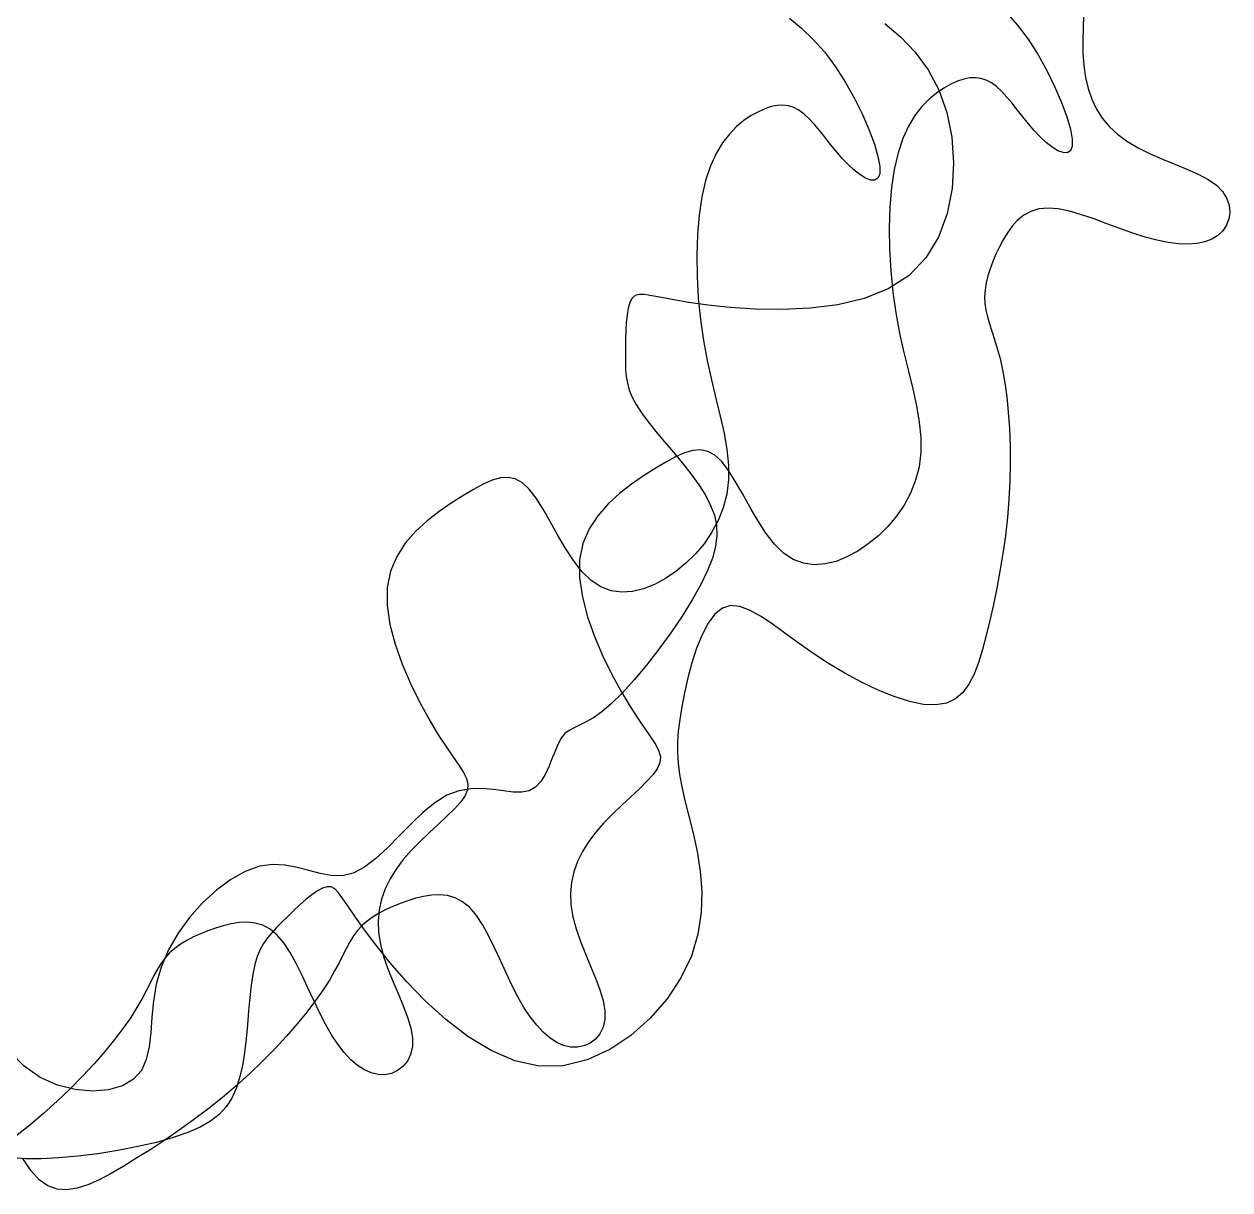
# Model space of a CAD drawing. Extents: x 22.95 to 24.48, y -13.36 to -11.98.
# Drawn here: x 23.822 to 24.482, y -13.339 to -12.701 of the extents above; entities that cross this region are included whole.
import ezdxf

# ---------------------------------------------------------------- set-up
doc = ezdxf.new("R2010")
doc.units = 0
doc.header["$MEASUREMENT"] = 0
doc.layers.get('0').update_dxf_attribs({"linetype": 'CONTINUOUS'})

msp = doc.modelspace()

# ---------------------------------------------------------------- linework, layer by layer
for p, q in [((24.24118, -12.69767), (24.24776, -12.70307)), ((24.35964, -12.69423), (24.36591, -12.70129)), ((24.40226, -12.69627), (24.402, -12.703)), ((24.24776, -12.70307), (24.25426, -12.70927)), ((24.2935, -12.70051), (24.30202, -12.70783)), ((24.36591, -12.70129), (24.37184, -12.70922)), ((24.402, -12.703), (24.40184, -12.70992)), ((24.25426, -12.70927), (24.26053, -12.71633)), ((24.30202, -12.70783), (24.30998, -12.71624)), ((24.37184, -12.70922), (24.37732, -12.71777)), ((24.40184, -12.70992), (24.40191, -12.71686)), ((24.26053, -12.71633), (24.26645, -12.72426)), ((24.30998, -12.71624), (24.31707, -12.72588)), ((24.37732, -12.71777), (24.38228, -12.72662)), ((24.40191, -12.71686), (24.40235, -12.72364)), ((24.26645, -12.72426), (24.27194, -12.73281)), ((24.40235, -12.72364), (24.40326, -12.73012)), ((24.31707, -12.72588), (24.32294, -12.7369)), ((24.33318, -12.73222), (24.32953, -12.73386)), ((24.33663, -12.73106), (24.33318, -12.73222)), ((24.3399, -12.73041), (24.33663, -12.73106)), ((24.34302, -12.73026), (24.3399, -12.73041)), ((24.34602, -12.73065), (24.34302, -12.73026)), ((24.34894, -12.73157), (24.34602, -12.73065)), ((24.3518, -12.73306), (24.34894, -12.73157)), ((24.38228, -12.72662), (24.38662, -12.73543)), ((24.40326, -12.73012), (24.40471, -12.73626)), ((24.27194, -12.73281), (24.27689, -12.74165)), ((24.32167, -12.73868), (24.31764, -12.74201)), ((24.32567, -12.73599), (24.32167, -12.73868)), ((24.32294, -12.7369), (24.32733, -12.74934)), ((24.32953, -12.73386), (24.32567, -12.73599)), ((24.35462, -12.73512), (24.3518, -12.73306)), ((24.35745, -12.73774), (24.35462, -12.73512)), ((24.36029, -12.74083), (24.35745, -12.73774)), ((24.38662, -12.73543), (24.39025, -12.74389)), ((24.40471, -12.73626), (24.40671, -12.74204)), ((24.23451, -12.74544), (24.23124, -12.7461)), ((24.23763, -12.7453), (24.23451, -12.74544)), ((24.24063, -12.74568), (24.23763, -12.7453)), ((24.27689, -12.74165), (24.28123, -12.75046)), ((24.31764, -12.74201), (24.31369, -12.74608)), ((24.36316, -12.74428), (24.36029, -12.74083)), ((24.36607, -12.74796), (24.36316, -12.74428)), ((24.39025, -12.74389), (24.39308, -12.75168)), ((24.40671, -12.74204), (24.40931, -12.74746)), ((24.22028, -12.75103), (24.21628, -12.75371)), ((24.22414, -12.7489), (24.22028, -12.75103)), ((24.22779, -12.74725), (24.22414, -12.7489)), ((24.23124, -12.7461), (24.22779, -12.74725)), ((24.24355, -12.74661), (24.24063, -12.74568)), ((24.24641, -12.74809), (24.24355, -12.74661)), ((24.24923, -12.75015), (24.24641, -12.74809)), ((24.25206, -12.75277), (24.24923, -12.75015)), ((24.28123, -12.75046), (24.28486, -12.75892)), ((24.30991, -12.75097), (24.30642, -12.75677)), ((24.31369, -12.74608), (24.30991, -12.75097)), ((24.32733, -12.74934), (24.33009, -12.76283)), ((24.36904, -12.75175), (24.36607, -12.74796)), ((24.37209, -12.75555), (24.36904, -12.75175)), ((24.39308, -12.75168), (24.39504, -12.75846)), ((24.40931, -12.74746), (24.41253, -12.75251)), ((24.21226, -12.75704), (24.2083, -12.76111)), ((24.21628, -12.75371), (24.21226, -12.75704)), ((24.2549, -12.75587), (24.25206, -12.75277)), ((24.25777, -12.75931), (24.2549, -12.75587)), ((24.30642, -12.75677), (24.3033, -12.76356)), ((24.37522, -12.75923), (24.37209, -12.75555)), ((24.39504, -12.75846), (24.39603, -12.76393)), ((24.41253, -12.75251), (24.41641, -12.75717)), ((24.41641, -12.75717), (24.42097, -12.76143)), ((24.2083, -12.76111), (24.20453, -12.766)), ((24.26068, -12.76299), (24.25777, -12.75931)), ((24.26366, -12.76679), (24.26068, -12.76299)), ((24.28486, -12.75892), (24.2877, -12.76671)), ((24.3033, -12.76356), (24.30067, -12.77145)), ((24.33009, -12.76283), (24.33111, -12.77688)), ((24.37846, -12.76268), (24.37522, -12.75923)), ((24.38179, -12.76576), (24.37846, -12.76268)), ((24.39603, -12.76393), (24.39599, -12.76783)), ((24.42097, -12.76143), (24.42625, -12.76529)), ((24.20103, -12.7718), (24.19792, -12.7786)), ((24.20453, -12.766), (24.20103, -12.7718)), ((24.2667, -12.77058), (24.26366, -12.76679)), ((24.26984, -12.77426), (24.2667, -12.77058)), ((24.2877, -12.76671), (24.28965, -12.7735)), ((24.30067, -12.77145), (24.29861, -12.78046)), ((24.38509, -12.76833), (24.38179, -12.76576)), ((24.38821, -12.77023), (24.38509, -12.76833)), ((24.39101, -12.77129), (24.38821, -12.77023)), ((24.39333, -12.77135), (24.39101, -12.77129)), ((24.39505, -12.77025), (24.39333, -12.77135)), ((24.39599, -12.76783), (24.39505, -12.77025)), ((24.42625, -12.76529), (24.43223, -12.76875)), ((24.43223, -12.76875), (24.43873, -12.77189)), ((24.27307, -12.77771), (24.26984, -12.77426)), ((24.2764, -12.7808), (24.27307, -12.77771)), ((24.28965, -12.7735), (24.29064, -12.77896)), ((24.33111, -12.77688), (24.3303, -12.791)), ((24.43873, -12.77189), (24.44549, -12.7748)), ((24.44549, -12.7748), (24.45228, -12.77757)), ((24.45228, -12.77757), (24.45887, -12.7803)), ((24.19792, -12.7786), (24.19529, -12.78648)), ((24.2797, -12.78337), (24.2764, -12.7808)), ((24.28282, -12.78526), (24.2797, -12.78337)), ((24.2906, -12.78287), (24.28966, -12.78529)), ((24.29064, -12.77896), (24.2906, -12.78287)), ((24.29861, -12.78046), (24.29713, -12.79043)), ((24.45887, -12.7803), (24.46501, -12.78309)), ((24.46501, -12.78309), (24.47046, -12.78602)), ((24.19529, -12.78648), (24.19323, -12.79549)), ((24.28562, -12.78632), (24.28282, -12.78526)), ((24.28795, -12.78638), (24.28562, -12.78632)), ((24.28966, -12.78529), (24.28795, -12.78638)), ((24.29713, -12.79043), (24.2962, -12.80117)), ((24.3303, -12.791), (24.32755, -12.80471)), ((24.47046, -12.78602), (24.47499, -12.78919)), ((24.47499, -12.78919), (24.47841, -12.79266)), ((24.19323, -12.79549), (24.19174, -12.80547)), ((24.47841, -12.79266), (24.48073, -12.79635)), ((24.48073, -12.79635), (24.48204, -12.80014)), ((24.2962, -12.80117), (24.29581, -12.81247)), ((24.32755, -12.80471), (24.32277, -12.81753)), ((24.37339, -12.80351), (24.36954, -12.80561)), ((24.37779, -12.80215), (24.37339, -12.80351)), ((24.38279, -12.80167), (24.37779, -12.80215)), ((24.38842, -12.80213), (24.38279, -12.80167)), ((24.39459, -12.80341), (24.38842, -12.80213)), ((24.40117, -12.8053), (24.39459, -12.80341)), ((24.4824, -12.80392), (24.48189, -12.80758)), ((24.48204, -12.80014), (24.4824, -12.80392)), ((24.19174, -12.80547), (24.19081, -12.81621)), ((24.36616, -12.80833), (24.3632, -12.81155)), ((24.36954, -12.80561), (24.36616, -12.80833)), ((24.40805, -12.80763), (24.40117, -12.8053)), ((24.41509, -12.81022), (24.40805, -12.80763)), ((24.42217, -12.81286), (24.41509, -12.81022)), ((24.48058, -12.811), (24.47855, -12.81407)), ((24.48189, -12.80758), (24.48058, -12.811)), ((24.19081, -12.81621), (24.19042, -12.82751)), ((24.29581, -12.81247), (24.29596, -12.82413)), ((24.32277, -12.81753), (24.31583, -12.82896)), ((24.36059, -12.81515), (24.35827, -12.819)), ((24.3632, -12.81155), (24.36059, -12.81515)), ((24.42917, -12.81538), (24.42217, -12.81286)), ((24.43596, -12.81759), (24.42917, -12.81538)), ((24.44244, -12.81933), (24.43596, -12.81759)), ((24.47586, -12.81667), (24.47258, -12.81871)), ((24.47855, -12.81407), (24.47586, -12.81667)), ((24.29596, -12.82413), (24.29662, -12.83592)), ((24.35618, -12.82297), (24.35427, -12.82695)), ((24.35827, -12.819), (24.35618, -12.82297)), ((24.44855, -12.82056), (24.44244, -12.81933)), ((24.45427, -12.82127), (24.44855, -12.82056)), ((24.45956, -12.82145), (24.45427, -12.82127)), ((24.4644, -12.82109), (24.45956, -12.82145)), ((24.46875, -12.82018), (24.4644, -12.82109)), ((24.47258, -12.81871), (24.46875, -12.82018)), ((24.19042, -12.82751), (24.19057, -12.83916)), ((24.31583, -12.82896), (24.30666, -12.83852)), ((24.35255, -12.83093), (24.35107, -12.83489)), ((24.35427, -12.82695), (24.35255, -12.83093)), ((24.29662, -12.83592), (24.29778, -12.84766)), ((24.35107, -12.83489), (24.34985, -12.83882)), ((24.19057, -12.83916), (24.19123, -12.85096)), ((24.30666, -12.83852), (24.29524, -12.84586)), ((24.34891, -12.8427), (24.3483, -12.84653)), ((24.34985, -12.83882), (24.34891, -12.8427)), ((24.15507, -12.85107), (24.15383, -12.85339)), ((24.1567, -12.84964), (24.15507, -12.85107)), ((24.15889, -12.84901), (24.1567, -12.84964)), ((24.16188, -12.84906), (24.15889, -12.84901)), ((24.16588, -12.84966), (24.16188, -12.84906)), ((24.17111, -12.85066), (24.16588, -12.84966)), ((24.1778, -12.85195), (24.17111, -12.85066)), ((24.19123, -12.85096), (24.19239, -12.8627)), ((24.29524, -12.84586), (24.28203, -12.85113)), ((24.29778, -12.84766), (24.29942, -12.85914)), ((24.3483, -12.84653), (24.34805, -12.8503)), ((24.34805, -12.8503), (24.34817, -12.854)), ((24.1529, -12.8565), (24.15223, -12.86022)), ((24.15383, -12.85339), (24.1529, -12.8565)), ((24.18616, -12.85338), (24.1778, -12.85195)), ((24.19641, -12.85483), (24.18616, -12.85338)), ((24.20865, -12.85614), (24.19641, -12.85483)), ((24.22245, -12.85705), (24.20865, -12.85614)), ((24.23724, -12.85728), (24.22245, -12.85705)), ((24.25247, -12.85656), (24.23724, -12.85728)), ((24.26759, -12.8546), (24.25247, -12.85656)), ((24.28203, -12.85113), (24.26759, -12.8546)), ((24.34817, -12.854), (24.3487, -12.85763)), ((24.3487, -12.85763), (24.34957, -12.8613)), ((24.15223, -12.86022), (24.15178, -12.8644)), ((24.19239, -12.8627), (24.19403, -12.87417)), ((24.29942, -12.85914), (24.3015, -12.87018)), ((24.34957, -12.8613), (24.35071, -12.86511)), ((24.15151, -12.86887), (24.15137, -12.87348)), ((24.15178, -12.8644), (24.15151, -12.86887)), ((24.3015, -12.87018), (24.30387, -12.88077)), ((24.35071, -12.86511), (24.35204, -12.86918)), ((24.35204, -12.86918), (24.3535, -12.87362)), ((24.15137, -12.87348), (24.15132, -12.87805)), ((24.19403, -12.87417), (24.19612, -12.88521)), ((24.3535, -12.87362), (24.35501, -12.87855)), ((24.15132, -12.87805), (24.15131, -12.88243)), ((24.15131, -12.88243), (24.15133, -12.88651)), ((24.30387, -12.88077), (24.30632, -12.89092)), ((24.35501, -12.87855), (24.3565, -12.88409)), ((24.3565, -12.88409), (24.3579, -12.89034)), ((24.15133, -12.88651), (24.15145, -12.89033)), ((24.15145, -12.89033), (24.15178, -12.89401)), ((24.19612, -12.88521), (24.19848, -12.8958)), ((24.3579, -12.89034), (24.35914, -12.89738)), ((24.15178, -12.89401), (24.15241, -12.89765)), ((24.19848, -12.8958), (24.20093, -12.90595)), ((24.30632, -12.89092), (24.30867, -12.90064)), ((24.15241, -12.89765), (24.15346, -12.90134)), ((24.15346, -12.90134), (24.15501, -12.90519)), ((24.30867, -12.90064), (24.31073, -12.90995)), ((24.35914, -12.89738), (24.36019, -12.90516)), ((24.15501, -12.90519), (24.15719, -12.90931)), ((24.15719, -12.90931), (24.16008, -12.9138)), ((24.20093, -12.90595), (24.20328, -12.91567)), ((24.31073, -12.90995), (24.3123, -12.91886)), ((24.36019, -12.90516), (24.36103, -12.91355)), ((24.16008, -12.9138), (24.16375, -12.91873)), ((24.20328, -12.91567), (24.20534, -12.92498)), ((24.36103, -12.91355), (24.36164, -12.92247)), ((24.16375, -12.91873), (24.16803, -12.92403)), ((24.3123, -12.91886), (24.31319, -12.92739)), ((24.36164, -12.92247), (24.36201, -12.9318)), ((24.16803, -12.92403), (24.17272, -12.92963)), ((24.17272, -12.92963), (24.17762, -12.93544)), ((24.20534, -12.92498), (24.20691, -12.93389)), ((24.31319, -12.92739), (24.31322, -12.93556)), ((24.17762, -12.93544), (24.18252, -12.94137)), ((24.18372, -12.93576), (24.17884, -12.93793)), ((24.18823, -12.93446), (24.18372, -12.93576)), ((24.19245, -12.93416), (24.18823, -12.93446)), ((24.19644, -12.93499), (24.19245, -12.93416)), ((24.20029, -12.93708), (24.19644, -12.93499)), ((24.20691, -12.93389), (24.20781, -12.94243)), ((24.31322, -12.93556), (24.31224, -12.94336)), ((24.36201, -12.9318), (24.3621, -12.94145)), ((24.17352, -12.94082), (24.16768, -12.94433)), ((24.17884, -12.93793), (24.17352, -12.94082)), ((24.18252, -12.94137), (24.18721, -12.94732)), ((24.20407, -12.94057), (24.20029, -12.93708)), ((24.20784, -12.9455), (24.20407, -12.94057)), ((24.20781, -12.94243), (24.20783, -12.95059)), ((24.31224, -12.94336), (24.3103, -12.95079)), ((24.3621, -12.94145), (24.3619, -12.9513)), ((24.08284, -12.94949), (24.07833, -12.95079)), ((24.08706, -12.94919), (24.08284, -12.94949)), ((24.09105, -12.95002), (24.08706, -12.94919)), ((24.0949, -12.95211), (24.09105, -12.95002)), ((24.16133, -12.94833), (24.15469, -12.95286)), ((24.16768, -12.94433), (24.16133, -12.94833)), ((24.18721, -12.94732), (24.1915, -12.95322)), ((24.21165, -12.95157), (24.20784, -12.9455)), ((24.06813, -12.95586), (24.0623, -12.95936)), ((24.07345, -12.95296), (24.06813, -12.95586)), ((24.07833, -12.95079), (24.07345, -12.95296)), ((24.09868, -12.9556), (24.0949, -12.95211)), ((24.10245, -12.96053), (24.09868, -12.9556)), ((24.15469, -12.95286), (24.14808, -12.95798)), ((24.1915, -12.95322), (24.19516, -12.95897)), ((24.20783, -12.95059), (24.20685, -12.9584)), ((24.21556, -12.95841), (24.21165, -12.95157)), ((24.3103, -12.95079), (24.30751, -12.9578)), ((24.3619, -12.9513), (24.36139, -12.96125)), ((24.05594, -12.96336), (24.0493, -12.96789)), ((24.0623, -12.95936), (24.05594, -12.96336)), ((24.10627, -12.9666), (24.10245, -12.96053)), ((24.14808, -12.95798), (24.14181, -12.96374)), ((24.19516, -12.95897), (24.19803, -12.96452)), ((24.20685, -12.9584), (24.20491, -12.96582)), ((24.21959, -12.96562), (24.21556, -12.95841)), ((24.30751, -12.9578), (24.30397, -12.96437)), ((24.36139, -12.96125), (24.36056, -12.97122)), ((24.0493, -12.96789), (24.04269, -12.97301)), ((24.11017, -12.97344), (24.10627, -12.9666)), ((24.14181, -12.96374), (24.13618, -12.97021)), ((24.19803, -12.96452), (24.20005, -12.96996)), ((24.20005, -12.96996), (24.2012, -12.97544)), ((24.20491, -12.96582), (24.20212, -12.97283)), ((24.22381, -12.97284), (24.21959, -12.96562)), ((24.30397, -12.96437), (24.29978, -12.97047)), ((24.04269, -12.97301), (24.03642, -12.97878)), ((24.11421, -12.98066), (24.11017, -12.97344)), ((24.13618, -12.97021), (24.13152, -12.97745)), ((24.20212, -12.97283), (24.19858, -12.9794)), ((24.2012, -12.97544), (24.20143, -12.98108)), ((24.22824, -12.97968), (24.22381, -12.97284)), ((24.29505, -12.97608), (24.28988, -12.98115)), ((24.29978, -12.97047), (24.29505, -12.97608)), ((24.36056, -12.97122), (24.35944, -12.98112)), ((24.03642, -12.97878), (24.0308, -12.98525)), ((24.11842, -12.98787), (24.11421, -12.98066)), ((24.13152, -12.97745), (24.12811, -12.9855)), ((24.19858, -12.9794), (24.19439, -12.98551)), ((24.20143, -12.98108), (24.20072, -12.98701)), ((24.23294, -12.98575), (24.22824, -12.97968)), ((24.28988, -12.98115), (24.28436, -12.98567)), ((24.35944, -12.98112), (24.35807, -12.9909)), ((24.0308, -12.98525), (24.02613, -12.99248)), ((24.12285, -12.99471), (24.11842, -12.98787)), ((24.12811, -12.9855), (24.12628, -12.99444)), ((24.19439, -12.98551), (24.18966, -12.99111)), ((24.20072, -12.98701), (24.19904, -12.99337)), ((24.23794, -12.99068), (24.23294, -12.98575)), ((24.27861, -12.98958), (24.2727, -12.99279)), ((24.28436, -12.98567), (24.27861, -12.98958)), ((24.02613, -12.99248), (24.02272, -13.00053)), ((24.12755, -13.00078), (24.12285, -12.99471)), ((24.12628, -12.99444), (24.12623, -13.00425)), ((24.18449, -12.99618), (24.17898, -13.0007)), ((24.18966, -12.99111), (24.18449, -12.99618)), ((24.19904, -12.99337), (24.19636, -13.00029)), ((24.24328, -12.99416), (24.23794, -12.99068)), ((24.2489, -12.99624), (24.24328, -12.99416)), ((24.25473, -12.99702), (24.2489, -12.99624)), ((24.2667, -12.99518), (24.26068, -12.99663)), ((24.2727, -12.99279), (24.2667, -12.99518)), ((24.35807, -12.9909), (24.35649, -13.00048)), ((24.02272, -13.00053), (24.02089, -13.00947)), ((24.13255, -13.00571), (24.12755, -13.00078)), ((24.17898, -13.0007), (24.17322, -13.00461)), ((24.19636, -13.00029), (24.19266, -13.0079)), ((24.26068, -12.99663), (24.25473, -12.99702)), ((24.35649, -13.00048), (24.35474, -13.00983)), ((24.02089, -13.00947), (24.02084, -13.01929)), ((24.12623, -13.00425), (24.12777, -13.01472)), ((24.13789, -13.0092), (24.13255, -13.00571)), ((24.14351, -13.01127), (24.13789, -13.0092)), ((24.16731, -13.00783), (24.16131, -13.01021)), ((24.17322, -13.00461), (24.16731, -13.00783)), ((24.19266, -13.0079), (24.18794, -13.01626)), ((24.12777, -13.01472), (24.1306, -13.02553)), ((24.14934, -13.01205), (24.14351, -13.01127)), ((24.15529, -13.01166), (24.14934, -13.01205)), ((24.16131, -13.01021), (24.15529, -13.01166)), ((24.35474, -13.00983), (24.35287, -13.01885)), ((24.02084, -13.01929), (24.02238, -13.02975)), ((24.18794, -13.01626), (24.18238, -13.02515)), ((24.20444, -13.02077), (24.20032, -13.02407)), ((24.20897, -13.01943), (24.20444, -13.02077)), ((24.21394, -13.0199), (24.20897, -13.01943)), ((24.21937, -13.02191), (24.21394, -13.0199)), ((24.22527, -13.02518), (24.21937, -13.02191)), ((24.35287, -13.01885), (24.35092, -13.02751)), ((24.1306, -13.02553), (24.13444, -13.0364)), ((24.18238, -13.02515), (24.17621, -13.03427)), ((24.19661, -13.0291), (24.19329, -13.03547)), ((24.20032, -13.02407), (24.19661, -13.0291)), ((24.23167, -13.02945), (24.22527, -13.02518)), ((24.35092, -13.02751), (24.34892, -13.03573)), ((24.02238, -13.02975), (24.02522, -13.04056)), ((24.17621, -13.03427), (24.16964, -13.04334)), ((24.19329, -13.03547), (24.19035, -13.04283)), ((24.23859, -13.03445), (24.23167, -13.02945)), ((24.24604, -13.03991), (24.23859, -13.03445)), ((24.34892, -13.03573), (24.3469, -13.04344)), ((24.02522, -13.04056), (24.02905, -13.05144)), ((24.13444, -13.0364), (24.13897, -13.04704)), ((24.25406, -13.04555), (24.24604, -13.03991)), ((24.13897, -13.04704), (24.14392, -13.05715)), ((24.16964, -13.04334), (24.16289, -13.05205)), ((24.19035, -13.04283), (24.18779, -13.05081)), ((24.26263, -13.05113), (24.25406, -13.04555)), ((24.3469, -13.04344), (24.34474, -13.05054)), ((24.02905, -13.05144), (24.03359, -13.06208)), ((24.16289, -13.05205), (24.15619, -13.06012)), ((24.18779, -13.05081), (24.18559, -13.05905)), ((24.27156, -13.05645), (24.26263, -13.05113)), ((24.34474, -13.05054), (24.34232, -13.05691)), ((24.03359, -13.06208), (24.03854, -13.07219)), ((24.14392, -13.05715), (24.14899, -13.06644)), ((24.15619, -13.06012), (24.14975, -13.06725)), ((24.18559, -13.05905), (24.18374, -13.06719)), ((24.28067, -13.06136), (24.27156, -13.05645)), ((24.28973, -13.06569), (24.28067, -13.06136)), ((24.33949, -13.06244), (24.33611, -13.06702)), ((24.34232, -13.05691), (24.33949, -13.06244)), ((24.14975, -13.06725), (24.1438, -13.07314)), ((24.14899, -13.06644), (24.15388, -13.07461)), ((24.18374, -13.06719), (24.18224, -13.07486)), ((24.29854, -13.06927), (24.28973, -13.06569)), ((24.33611, -13.06702), (24.33207, -13.07052)), ((24.03854, -13.07219), (24.0436, -13.08147)), ((24.1438, -13.07314), (24.1385, -13.0776)), ((24.15388, -13.07461), (24.15834, -13.08146)), ((24.18224, -13.07486), (24.18107, -13.0818)), ((24.3069, -13.07194), (24.29854, -13.06927)), ((24.31459, -13.07353), (24.3069, -13.07194)), ((24.32142, -13.07387), (24.31459, -13.07353)), ((24.32721, -13.07284), (24.32142, -13.07387)), ((24.33207, -13.07052), (24.32721, -13.07284)), ((24.0436, -13.08147), (24.0485, -13.08965)), ((24.13385, -13.08084), (24.12979, -13.08317)), ((24.1385, -13.0776), (24.13385, -13.08084)), ((24.15834, -13.08146), (24.16223, -13.08712)), ((24.18107, -13.0818), (24.18026, -13.08813)), ((24.12054, -13.08778), (24.11824, -13.08955)), ((24.1232, -13.08633), (24.12054, -13.08778)), ((24.12626, -13.0849), (24.1232, -13.08633)), ((24.12979, -13.08317), (24.12626, -13.0849)), ((24.16223, -13.08712), (24.16548, -13.09181)), ((24.18026, -13.08813), (24.17982, -13.09409)), ((24.0485, -13.08965), (24.05295, -13.09649)), ((24.11446, -13.0952), (24.11279, -13.09911)), ((24.11624, -13.09196), (24.11446, -13.0952)), ((24.11824, -13.08955), (24.11624, -13.09196)), ((24.16548, -13.09181), (24.168, -13.09575)), ((24.17982, -13.09409), (24.17978, -13.0999)), ((24.05295, -13.09649), (24.05685, -13.10215)), ((24.11279, -13.09911), (24.11113, -13.1034)), ((24.168, -13.09575), (24.16969, -13.09917)), ((24.16969, -13.09917), (24.17047, -13.10227)), ((24.17978, -13.0999), (24.18015, -13.1058)), ((24.05685, -13.10215), (24.0601, -13.10684)), ((24.0601, -13.10684), (24.06261, -13.11079)), ((24.10935, -13.1078), (24.10733, -13.11201)), ((24.11113, -13.1034), (24.10935, -13.1078)), ((24.16894, -13.10844), (24.16651, -13.1119)), ((24.17025, -13.10529), (24.16894, -13.10844)), ((24.17047, -13.10227), (24.17025, -13.10529)), ((24.18015, -13.1058), (24.18096, -13.11201)), ((24.06261, -13.11079), (24.0643, -13.1142)), ((24.0643, -13.1142), (24.06508, -13.1173)), ((24.10733, -13.11201), (24.10496, -13.11577)), ((24.16651, -13.1119), (24.16312, -13.11568)), ((24.18096, -13.11201), (24.18223, -13.11876)), ((24.06016, -13.12085), (24.0536, -13.12332)), ((24.06664, -13.11975), (24.06016, -13.12085)), ((24.06486, -13.12032), (24.06355, -13.12347)), ((24.06508, -13.1173), (24.06486, -13.12032)), ((24.07293, -13.11966), (24.06664, -13.11975)), ((24.07897, -13.12019), (24.07293, -13.11966)), ((24.08465, -13.12094), (24.07897, -13.12019)), ((24.08989, -13.12156), (24.08465, -13.12094)), ((24.0946, -13.12164), (24.08989, -13.12156)), ((24.0987, -13.12081), (24.0946, -13.12164)), ((24.10212, -13.1188), (24.0987, -13.12081)), ((24.10496, -13.11577), (24.10212, -13.1188)), ((24.15899, -13.11976), (24.15435, -13.1241)), ((24.16312, -13.11568), (24.15899, -13.11976)), ((24.18223, -13.11876), (24.18397, -13.12627)), ((24.04703, -13.12742), (24.04047, -13.13281)), ((24.0536, -13.12332), (24.04703, -13.12742)), ((24.06112, -13.12693), (24.05773, -13.13071)), ((24.06355, -13.12347), (24.06112, -13.12693)), ((24.15435, -13.1241), (24.14942, -13.12867)), ((24.18397, -13.12627), (24.18615, -13.13473)), ((24.04047, -13.13281), (24.03394, -13.13902)), ((24.0536, -13.13479), (24.04897, -13.13913)), ((24.05773, -13.13071), (24.0536, -13.13479)), ((24.14441, -13.13345), (24.13956, -13.13841)), ((24.14942, -13.12867), (24.14441, -13.13345)), ((24.18615, -13.13473), (24.1885, -13.14406)), ((24.03394, -13.13902), (24.02745, -13.14559)), ((24.04897, -13.13913), (24.04403, -13.1437)), ((24.13956, -13.13841), (24.13506, -13.14351)), ((24.02745, -13.14559), (24.02102, -13.15204)), ((24.04403, -13.1437), (24.03903, -13.14849)), ((24.13506, -13.14351), (24.13113, -13.14874)), ((24.1885, -13.14406), (24.19068, -13.15413)), ((24.02102, -13.15204), (24.01467, -13.1579)), ((24.03417, -13.15344), (24.02968, -13.15855)), ((24.03903, -13.14849), (24.03417, -13.15344)), ((24.12781, -13.1541), (24.12514, -13.15961)), ((24.13113, -13.14874), (24.12781, -13.1541)), ((24.19068, -13.15413), (24.19236, -13.16483)), ((23.95817, -13.16119), (23.95087, -13.16222)), ((23.96507, -13.16157), (23.95817, -13.16119)), ((24.01467, -13.1579), (24.0084, -13.16271)), ((24.02968, -13.15855), (24.02574, -13.16378)), ((24.12514, -13.15961), (24.12315, -13.16528)), ((23.94316, -13.165), (23.93523, -13.16943)), ((23.95087, -13.16222), (23.94316, -13.165)), ((23.97164, -13.16285), (23.96507, -13.16157)), ((23.97797, -13.16457), (23.97164, -13.16285)), ((23.98411, -13.16622), (23.97797, -13.16457)), ((23.99016, -13.16733), (23.98411, -13.16622)), ((23.99618, -13.16741), (23.99016, -13.16733)), ((24.00224, -13.16598), (23.99618, -13.16741)), ((24.0084, -13.16271), (24.00224, -13.16598)), ((24.02574, -13.16378), (24.02242, -13.16914)), ((24.12315, -13.16528), (24.12186, -13.17113)), ((24.19236, -13.16483), (24.19321, -13.17603)), ((23.93523, -13.16943), (23.92733, -13.17527)), ((23.9855, -13.17417), (23.98264, -13.17571)), ((23.98802, -13.1734), (23.9855, -13.17417)), ((23.99018, -13.17354), (23.98802, -13.1734)), ((23.99218, -13.17465), (23.99018, -13.17354)), ((23.99425, -13.1768), (23.99218, -13.17465)), ((24.01975, -13.17464), (24.01776, -13.18031)), ((24.02242, -13.16914), (24.01975, -13.17464)), ((24.12186, -13.17113), (24.1213, -13.17716)), ((23.92733, -13.17527), (23.91971, -13.18229)), ((23.97627, -13.1805), (23.97291, -13.18347)), ((23.97954, -13.17787), (23.97627, -13.1805)), ((23.98264, -13.17571), (23.97954, -13.17787)), ((23.99666, -13.18005), (23.99425, -13.1768)), ((23.99965, -13.18446), (23.99666, -13.18005)), ((24.01776, -13.18031), (24.01647, -13.18616)), ((24.03219, -13.1811), (24.02801, -13.18257)), ((24.03647, -13.17977), (24.03219, -13.1811)), ((24.04083, -13.17869), (24.03647, -13.17977)), ((24.04522, -13.17799), (24.04083, -13.17869)), ((24.04959, -13.17781), (24.04522, -13.17799)), ((24.05391, -13.17827), (24.04959, -13.17781)), ((24.05812, -13.17951), (24.05391, -13.17827)), ((24.06219, -13.18166), (24.05812, -13.17951)), ((24.1213, -13.17716), (24.12151, -13.1834)), ((24.19321, -13.17603), (24.1929, -13.1876)), ((23.91971, -13.18229), (23.91262, -13.19025)), ((23.96956, -13.18663), (23.96629, -13.18983)), ((23.97291, -13.18347), (23.96956, -13.18663)), ((24.00347, -13.1901), (23.99965, -13.18446)), ((24.0165, -13.18783), (24.0131, -13.18992)), ((24.01647, -13.18616), (24.01591, -13.1922)), ((24.02014, -13.18592), (24.0165, -13.18783)), ((24.02399, -13.18417), (24.02014, -13.18592)), ((24.02801, -13.18257), (24.02399, -13.18417)), ((24.06606, -13.18485), (24.06219, -13.18166)), ((24.06971, -13.18916), (24.06606, -13.18485)), ((24.12151, -13.1834), (24.12252, -13.18987)), ((24.1929, -13.1876), (24.19109, -13.19942)), ((23.91262, -13.19025), (23.9063, -13.19891)), ((23.93544, -13.19372), (23.93108, -13.1948)), ((23.93983, -13.19302), (23.93544, -13.19372)), ((23.9442, -13.19284), (23.93983, -13.19302)), ((23.94852, -13.1933), (23.9442, -13.19284)), ((23.95273, -13.19454), (23.94852, -13.1933)), ((23.96318, -13.19292), (23.96031, -13.19582)), ((23.96629, -13.18983), (23.96318, -13.19292)), ((24.00836, -13.19702), (24.00347, -13.1901)), ((24.00995, -13.1922), (24.00711, -13.19468)), ((24.0131, -13.18992), (24.00995, -13.1922)), ((24.01591, -13.1922), (24.01613, -13.19844)), ((24.07318, -13.19443), (24.06971, -13.18916)), ((24.07649, -13.20042), (24.07318, -13.19443)), ((24.12252, -13.18987), (24.1243, -13.19654)), ((23.9063, -13.19891), (23.90102, -13.20805)), ((23.91476, -13.20095), (23.91111, -13.20286)), ((23.9186, -13.1992), (23.91476, -13.20095)), ((23.92263, -13.1976), (23.9186, -13.1992)), ((23.9268, -13.19613), (23.92263, -13.1976)), ((23.93108, -13.1948), (23.9268, -13.19613)), ((23.9568, -13.19669), (23.95273, -13.19454)), ((23.95769, -13.19861), (23.95532, -13.20144)), ((23.96067, -13.19989), (23.9568, -13.19669)), ((23.96031, -13.19582), (23.95769, -13.19861)), ((23.96433, -13.2042), (23.96067, -13.19989)), ((24.00239, -13.20032), (24.00041, -13.20353)), ((24.00458, -13.19738), (24.00239, -13.20032)), ((24.00711, -13.19468), (24.00458, -13.19738)), ((24.01459, -13.2053), (24.00836, -13.19702)), ((24.01613, -13.19844), (24.01713, -13.2049)), ((24.0797, -13.20693), (24.07649, -13.20042)), ((24.1243, -13.19654), (24.12667, -13.20335)), ((24.19109, -13.19942), (24.18745, -13.21137)), ((23.90457, -13.20723), (23.90172, -13.20971)), ((23.90771, -13.20495), (23.90457, -13.20723)), ((23.91111, -13.20286), (23.90771, -13.20495)), ((23.9532, -13.20446), (23.95133, -13.20781)), ((23.95532, -13.20144), (23.9532, -13.20446)), ((23.96779, -13.20946), (23.96433, -13.2042)), ((23.99852, -13.20703), (23.99659, -13.21085)), ((24.00041, -13.20353), (23.99852, -13.20703)), ((24.02232, -13.21487), (24.01459, -13.2053)), ((24.01713, -13.2049), (24.01891, -13.21158)), ((24.08286, -13.21374), (24.0797, -13.20693)), ((24.12667, -13.20335), (24.1294, -13.21019)), ((23.8992, -13.21242), (23.897, -13.21536)), ((23.90102, -13.20805), (23.89701, -13.21742)), ((23.90172, -13.20971), (23.8992, -13.21242)), ((23.94971, -13.21163), (23.94833, -13.21608)), ((23.95133, -13.20781), (23.94971, -13.21163)), ((23.9711, -13.21546), (23.96779, -13.20946)), ((23.99659, -13.21085), (23.99448, -13.21502)), ((24.01891, -13.21158), (24.02129, -13.21839)), ((24.086, -13.22062), (24.08286, -13.21374)), ((24.1294, -13.21019), (24.13224, -13.21696)), ((24.18745, -13.21137), (24.18175, -13.22328)), ((23.89502, -13.21856), (23.89313, -13.22206)), ((23.89701, -13.21742), (23.89441, -13.2268)), ((23.897, -13.21536), (23.89502, -13.21856)), ((23.94833, -13.21608), (23.94721, -13.2213)), ((23.97432, -13.22197), (23.9711, -13.21546)), ((23.99206, -13.21958), (23.9892, -13.22455)), ((23.99448, -13.21502), (23.99206, -13.21958)), ((24.02129, -13.21839), (24.02401, -13.22522)), ((24.03143, -13.22527), (24.02232, -13.21487)), ((24.08917, -13.22735), (24.086, -13.22062)), ((24.13224, -13.21696), (24.13497, -13.22355)), ((23.8912, -13.22588), (23.88909, -13.23006)), ((23.89313, -13.22206), (23.8912, -13.22588)), ((23.89441, -13.2268), (23.8929, -13.23602)), ((23.94632, -13.22738), (23.94559, -13.23416)), ((23.94721, -13.2213), (23.94632, -13.22738)), ((23.97747, -13.22877), (23.97432, -13.22197)), ((23.9892, -13.22455), (23.98576, -13.22995)), ((24.02401, -13.22522), (24.02685, -13.23199)), ((24.04173, -13.2359), (24.03143, -13.22527)), ((24.09241, -13.23371), (24.08917, -13.22735)), ((24.13497, -13.22355), (24.13734, -13.22986)), ((24.18175, -13.22328), (24.17417, -13.23477)), ((23.88909, -13.23006), (23.88667, -13.23461)), ((23.98061, -13.23565), (23.97747, -13.22877)), ((23.98576, -13.22995), (23.98166, -13.23581)), ((24.02685, -13.23199), (24.02958, -13.23858)), ((24.09576, -13.23952), (24.09241, -13.23371)), ((24.13734, -13.22986), (24.13912, -13.23578)), ((23.88381, -13.23958), (23.88038, -13.24499)), ((23.88667, -13.23461), (23.88381, -13.23958)), ((23.8929, -13.23602), (23.89203, -13.24492)), ((23.94559, -13.23416), (23.94495, -13.24144)), ((23.98166, -13.23581), (23.9769, -13.24205)), ((23.98378, -13.24238), (23.98061, -13.23565)), ((24.02958, -13.23858), (24.03195, -13.24489)), ((24.05301, -13.24616), (24.04173, -13.2359)), ((24.09921, -13.24471), (24.09576, -13.23952)), ((24.13912, -13.23578), (24.14008, -13.24123)), ((24.17417, -13.23477), (24.16496, -13.24542)), ((23.88038, -13.24499), (23.87627, -13.25084)), ((23.89203, -13.24492), (23.89137, -13.25333)), ((23.94495, -13.24144), (23.9443, -13.24901)), ((23.9769, -13.24205), (23.97156, -13.24858)), ((23.98702, -13.24875), (23.98378, -13.24238)), ((24.03195, -13.24489), (24.03373, -13.25082)), ((24.06509, -13.25546), (24.05301, -13.24616)), ((24.10275, -13.24926), (24.09921, -13.24471)), ((24.14005, -13.2461), (24.13908, -13.25035)), ((24.14008, -13.24123), (24.14005, -13.2461)), ((24.16496, -13.24542), (24.1544, -13.25484)), ((23.87627, -13.25084), (23.87152, -13.25708)), ((23.89137, -13.25333), (23.89047, -13.2611)), ((23.9443, -13.24901), (23.94358, -13.25666)), ((23.97156, -13.24858), (23.96569, -13.25532)), ((23.99037, -13.25455), (23.98702, -13.24875)), ((24.03373, -13.25082), (24.03469, -13.25626)), ((24.10636, -13.25313), (24.10275, -13.24926)), ((24.11004, -13.2563), (24.10636, -13.25313)), ((24.13733, -13.25396), (24.13491, -13.25689)), ((24.13908, -13.25035), (24.13733, -13.25396)), ((23.87152, -13.25708), (23.86617, -13.26362)), ((23.94358, -13.25666), (23.94269, -13.26419)), ((23.96569, -13.25532), (23.95935, -13.26218)), ((23.99382, -13.25975), (23.99037, -13.25455)), ((23.99736, -13.26429), (23.99382, -13.25975)), ((24.03469, -13.25626), (24.03466, -13.26113)), ((24.07775, -13.26322), (24.06509, -13.25546)), ((24.11376, -13.25873), (24.11004, -13.2563)), ((24.1175, -13.2604), (24.11376, -13.25873)), ((24.12126, -13.26127), (24.1175, -13.2604)), ((24.13196, -13.25911), (24.12861, -13.26061)), ((24.13491, -13.25689), (24.13196, -13.25911)), ((24.1544, -13.25484), (24.14276, -13.26259)), ((23.82206, -13.27179), (23.81432, -13.26384)), ((23.86617, -13.26362), (23.8603, -13.27036)), ((23.89047, -13.2611), (23.8889, -13.26805)), ((23.94269, -13.26419), (23.94155, -13.27139)), ((23.95935, -13.26218), (23.9526, -13.26906)), ((24.00098, -13.26816), (23.99736, -13.26429)), ((24.03369, -13.26538), (24.03194, -13.26899)), ((24.03466, -13.26113), (24.03369, -13.26538)), ((24.09082, -13.26883), (24.07775, -13.26322)), ((24.12501, -13.26134), (24.12126, -13.26127)), ((24.12861, -13.26061), (24.12501, -13.26134)), ((24.14276, -13.26259), (24.13031, -13.26826)), ((23.83088, -13.27784), (23.82206, -13.27179)), ((23.8603, -13.27036), (23.85396, -13.27721)), ((23.8889, -13.26805), (23.88622, -13.27404)), ((23.94155, -13.27139), (23.94007, -13.27804)), ((23.9526, -13.26906), (23.94549, -13.27589)), ((24.00465, -13.27133), (24.00098, -13.26816)), ((24.00837, -13.27376), (24.00465, -13.27133)), ((24.01211, -13.27543), (24.00837, -13.27376)), ((24.02952, -13.27192), (24.02657, -13.27415)), ((24.03194, -13.26899), (24.02952, -13.27192)), ((24.10408, -13.27172), (24.09082, -13.26883)), ((24.11733, -13.27144), (24.10408, -13.27172)), ((24.13031, -13.26826), (24.11733, -13.27144)), ((23.84035, -13.28206), (23.83088, -13.27784)), ((23.85396, -13.27721), (23.84721, -13.2841)), ((23.88197, -13.27889), (23.87588, -13.28247)), ((23.88622, -13.27404), (23.88197, -13.27889)), ((23.94549, -13.27589), (23.93809, -13.28257)), ((23.94007, -13.27804), (23.93818, -13.284)), ((24.01588, -13.27631), (24.01211, -13.27543)), ((24.01962, -13.27637), (24.01588, -13.27631)), ((24.02323, -13.27564), (24.01962, -13.27637)), ((24.02657, -13.27415), (24.02323, -13.27564)), ((23.84721, -13.2841), (23.8401, -13.29092)), ((23.85003, -13.28454), (23.84035, -13.28206)), ((23.85947, -13.28538), (23.85003, -13.28454)), ((23.86823, -13.28466), (23.85947, -13.28538)), ((23.87588, -13.28247), (23.86823, -13.28466)), ((23.93809, -13.28257), (23.93046, -13.28903)), ((23.93818, -13.284), (23.93576, -13.28928)), ((23.8401, -13.29092), (23.8327, -13.2976)), ((23.93046, -13.28903), (23.92266, -13.29523)), ((23.93576, -13.28928), (23.93269, -13.29396)), ((23.8327, -13.2976), (23.82507, -13.30406)), ((23.92266, -13.29523), (23.91478, -13.30118)), ((23.92887, -13.29811), (23.92417, -13.3018)), ((23.93269, -13.29396), (23.92887, -13.29811)), ((23.82507, -13.30406), (23.81727, -13.31027)), ((23.91478, -13.30118), (23.90688, -13.30684)), ((23.91849, -13.30511), (23.9117, -13.30811)), ((23.92417, -13.3018), (23.91849, -13.30511)), ((23.89904, -13.31221), (23.89133, -13.31727)), ((23.9037, -13.31087), (23.89445, -13.31345)), ((23.90688, -13.30684), (23.89904, -13.31221)), ((23.9117, -13.30811), (23.9037, -13.31087)), ((23.86236, -13.31966), (23.85143, -13.32105)), ((23.87342, -13.31789), (23.86236, -13.31966)), ((23.88424, -13.3158), (23.87342, -13.31789)), ((23.89133, -13.31727), (23.88383, -13.32201)), ((23.89445, -13.31345), (23.88424, -13.3158)), ((23.82302, -13.32246), (23.81612, -13.32187)), ((23.82561, -13.32887), (23.82129, -13.32231)), ((23.8314, -13.3225), (23.82302, -13.32246)), ((23.84099, -13.32201), (23.8314, -13.3225)), ((23.85143, -13.32105), (23.84099, -13.32201)), ((23.87661, -13.32642), (23.86973, -13.33044)), ((23.88383, -13.32201), (23.87661, -13.32642)), ((23.83019, -13.33393), (23.82561, -13.32887)), ((23.86973, -13.33044), (23.86318, -13.33393)), ((23.83502, -13.33731), (23.83019, -13.33393)), ((23.84009, -13.3391), (23.83502, -13.33731)), ((23.84543, -13.33948), (23.84009, -13.3391)), ((23.85105, -13.33863), (23.84543, -13.33948)), ((23.85696, -13.33672), (23.85105, -13.33863)), ((23.86318, -13.33393), (23.85696, -13.33672))]:
    msp.add_line(p, q)

doc.saveas('drawing.dxf')
